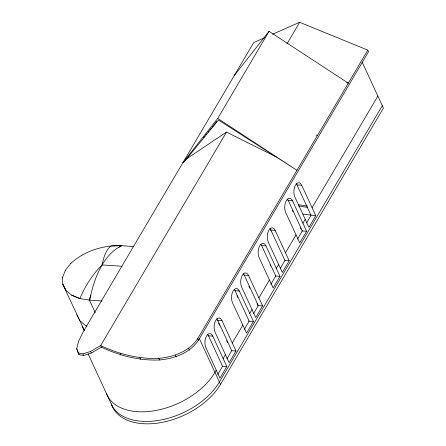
<?xml version="1.0" encoding="UTF-8"?>
<svg xmlns="http://www.w3.org/2000/svg" width="446" height="446" viewBox="0 0 446 446"><rect width="100%" height="100%" fill="white"/><g stroke="black" fill="none" stroke-linecap="round" stroke-linejoin="round"><path stroke-width="0.67" d="M71.667 295.196L79.812 298.564L89.746 300.164C92.088 287.904 95.812 275.779 102.089 264.935C103.533 258.139 105.362 250.697 110.837 245.958L121.529 245.707L133.527 246.504M272.612 34.219L299.656 22.3L367.783 50.125L368.519 51.725L198.431 340.231C189.779 353.21 174.458 358.467 159.568 359.978C139.381 360.825 119.573 355.73 101.398 347.172L91.33 353.02L83.664 355.562L78.931 354.615L76.706 348.644L78.568 341.145L83.658 331.038L253.741 42.532L264.433 37.821M89.161 300.069L90.8 295.152M62.585 277.395L65.406 270.254M346.771 82.549L348.298 83.173L269.072 31.32L217.726 118.419L182.91 162.679L184.081 161.898L185.112 160.147M276.381 156.986L226.501 132.105L100.657 345.566L90.588 351.42L82.928 353.957L78.189 353.009M286.995 43.78L299.656 22.3M101.398 347.172L100.657 345.566C118.831 354.13 138.645 359.22 158.826 358.378C173.717 356.867 189.037 351.61 197.695 338.631L367.783 50.125M216.26 370.197L214.961 372.393A61.498 37.776 -24.8 0 1 156.379 410.392A61.498 37.776 -24.8 0 1 106.209 393.132M223.134 358.528L225.431 354.642M232.305 342.98L242.853 325.089M249.727 313.427L252.018 309.541M258.897 297.872L269.44 279.988M276.319 268.325L278.611 264.433M285.485 252.77L296.032 234.886M302.906 223.217L305.198 219.332M312.077 207.669L377.868 96.074M306.558 222.944L311.024 215.362L296.964 184.923A8.385 4.393 -86.2 0 0 296.127 183.568M217.748 374.423L222.56 366.255L208.499 335.821A8.385 4.393 -86.2 0 0 207.663 334.461M226.914 358.868L231.73 350.701L217.665 320.267A8.385 4.393 -86.2 0 0 216.828 318.912M244.336 329.315L249.152 321.153L235.087 290.714A8.385 4.393 -86.2 0 0 234.25 289.359M253.506 313.767L258.318 305.599L244.257 275.165A8.385 4.393 -86.2 0 0 243.421 273.805M270.928 284.214L275.74 276.046L261.679 245.612A8.385 4.393 -86.2 0 0 260.843 244.257M280.439 268.079L284.91 260.497L270.85 230.058A8.385 4.393 -86.2 0 0 270.014 228.703M297.521 239.112L302.332 230.944L288.267 200.51A8.385 4.393 -86.2 0 0 287.436 199.15M226.836 366.54L219.962 378.202L205.896 347.768A8.385 4.393 -86.2 0 1 206.559 335.927A8.385 4.393 -86.2 0 1 212.775 336.106L226.836 366.54L222.56 366.255M236.006 350.985L229.127 362.654L215.067 332.214A8.385 4.393 -86.2 0 1 215.73 320.379A8.385 4.393 -86.2 0 1 221.941 320.551L236.006 350.985L231.257 350.673M253.428 321.438L246.549 333.101L232.489 302.667A8.385 4.393 -86.2 0 1 233.152 290.825A8.385 4.393 -86.2 0 1 239.363 290.998L253.428 321.438L248.678 321.12M262.599 305.884L255.72 317.546L241.654 287.113A8.385 4.393 -86.2 0 1 242.317 275.271A8.385 4.393 -86.2 0 1 248.534 275.45L262.599 305.884L257.844 305.566L256.985 303.704M280.016 276.33L273.142 287.999L259.076 257.559A8.385 4.393 -86.2 0 1 259.739 245.724A8.385 4.393 -86.2 0 1 265.955 245.897L280.016 276.33L275.266 276.018M289.186 260.782L282.312 272.445L268.247 242.011A8.385 4.393 -86.2 0 1 268.91 230.169A8.385 4.393 -86.2 0 1 275.126 230.342L289.186 260.782L284.91 260.497M306.608 231.229L299.734 242.892L285.669 212.458A8.385 4.393 -86.2 0 1 286.332 200.616A8.385 4.393 -86.2 0 1 292.543 200.795L306.608 231.229L301.858 230.911M315.779 215.674L308.9 227.343L294.839 196.903A8.385 4.393 -86.2 0 1 295.503 185.068A8.385 4.393 -86.2 0 1 301.713 185.241L315.779 215.674L302.923 214.063M382.306 105.685L219.404 382.005A61.498 37.776 -24.8 0 1 161.831 419.803A61.498 37.776 -24.8 0 1 111.154 403.97M112.002 405.765A61.498 37.776 -24.8 0 0 162.433 422.312A61.498 37.776 -24.8 0 0 220.514 384.407L383.415 108.088L362.141 62.039M62.63 277.39L62.747 284.236L65.846 290.307L71.7 295.174L79.84 298.541C85.18 286.137 92.5 274.496 102.089 264.935C106.845 256.991 113.217 249.554 121.836 245.724C103.489 245.038 84.584 250.791 70.897 263.296M234.256 75.586L269.072 31.32M65.361 270.254L70.931 263.302M203.532 137.552L204.413 136.476M205.734 134.865L206.615 133.794M207.936 132.183L208.823 131.107M209.704 130.037L211.025 128.426M211.906 127.35L216.756 121.446M184.081 161.898L218.468 120.019L296.947 170.272L217.726 118.419M186.038 159.177L226.501 132.105M119.115 247.123L121.189 245.74M296.964 184.923L301.713 185.241M287.793 200.477L292.543 200.795M270.371 230.03L275.126 230.342M261.679 245.612L265.955 245.897M102.089 264.935L122.093 266.268M243.784 275.132L248.534 275.45M234.613 290.686L239.363 290.998M102.123 300.983L89.434 300.141L95.176 312.562M217.191 320.234L221.941 320.551M208.02 335.788L212.775 336.106M298.285 204.614L307.372 206.069M298.547 205.946L307.327 207.351M86.981 326.149L85.732 325.63L79.912 320.741L76.812 314.67M316.114 135.049L317.351 135.662M62.791 284.225L65.885 290.29M84.35 330.352L62.747 284.236M82.365 326.684L84.534 330.938M292.386 210.417L292.961 211.66M300.42 227.806L300.994 229.049M270.103 264.835L270.672 266.078M248.946 286.31L249.81 288.177M236.91 295.653L237.768 297.515M218.629 323.339L219.488 325.206M226.663 340.733L227.521 342.595M199.239 338.358L220.514 384.407M197.695 338.631L198.431 340.231M188.719 348.477L189.461 350.082M175.462 355.217L176.203 356.817M158.826 358.378L159.568 359.978M139.944 357.753L140.685 359.353M120.102 353.383L120.844 354.988M90.588 351.42L91.33 353.02M88.135 353.907L112.347 406.312M82.928 353.957L83.664 355.562M76.706 348.644L78.931 354.615"/></g></svg>
